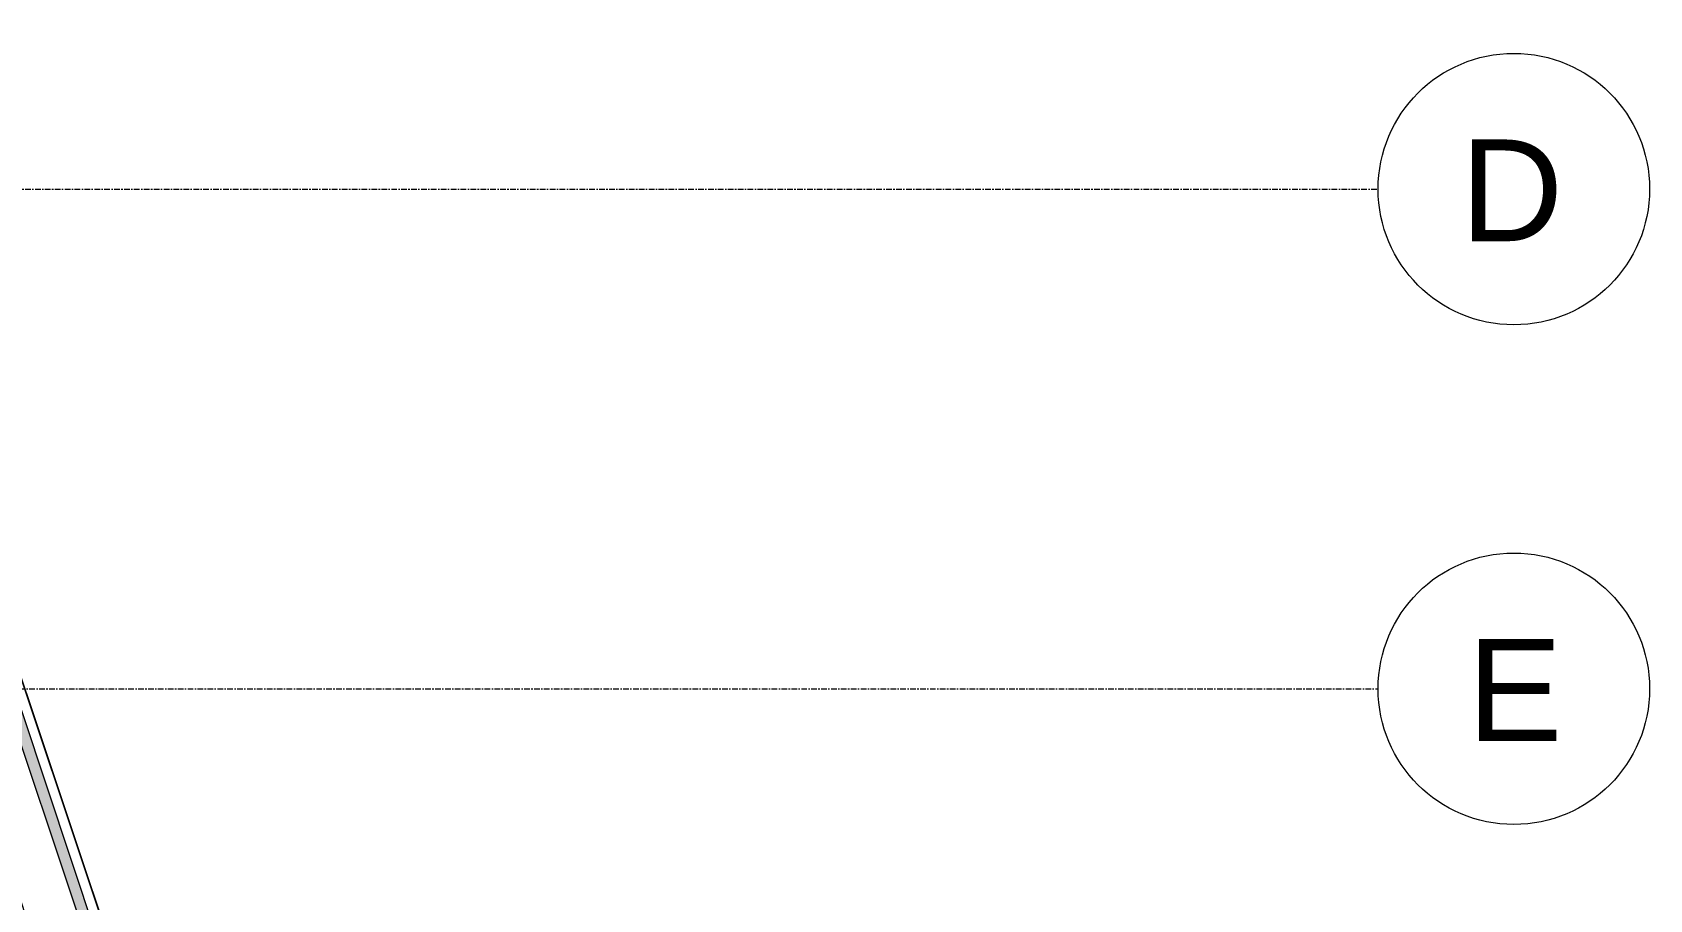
# Model space of a CAD drawing. Header units: inches. Extents: x 2468 to 4886, y -16 to 1381.
# Drawn here: x 4743.5 to 4886.5, y 517.3 to 594 of the extents above; entities that cross this region are included whole.
import ezdxf

# ---------------------------------------------------------------- set-up
doc = ezdxf.new("R2010")
doc.units = ezdxf.units.IN
doc.header["$MEASUREMENT"] = 0
doc.linetypes.add('Grid Line 1_2_', pattern=[0.875, 0.5, -0.125, 0.125, -0.125])
for name, color, linetype, lineweight in [('7200-WISCONSIN-AVE-6TH-FLOOR-031418_dwg', 8, 'Continuous', 9), ('A-GLAZ-CURT', 52, 'Continuous', 9), ('A-GLAZ-CWMG', 51, 'Continuous', 13), ('Bb-cor', 7, 'Continuous', 9), ('S-GRID', 1, 'Continuous', 9), ('S-GRID-IDEN', 1, 'Continuous', 9)]:
    doc.layers.add(name, color=color, linetype=linetype, lineweight=lineweight)
doc.styles.add('Swis721 Lt BT', font='swissl.ttf', dxfattribs={"height": 9})

# ---------------------------------------------------------------- blocks, each defined once
blk = doc.blocks.new('System Panel - Glazed-6292526-6TH FLOOR POWER _ SIGNAL')
at = {"layer": 'A-GLAZ-CURT'}
blk.add_hatch(color=7, dxfattribs=at).paths.add_polyline_path([(62.19, -0.5), (62.19, 0.5), (-62.19, 0.5), (-62.19, -0.5), (43.95, -0.5)], flags=0)
at = {"layer": 'A-GLAZ-CURT', "color": 8, "lineweight": 20}
for p, q in [((62.19, 0.5), (-62.19, 0.5)), ((-62.19, 0.5), (-62.19, -0.5)), ((62.19, -0.5), (62.19, 0.5)), ((-62.19, -0.5), (62.19, -0.5))]:
    blk.add_line(p, q, dxfattribs=at)
blk = doc.blocks.new('Rectangular Mullion - 2_ x 6_ rectangular-5910278-6TH FLOOR POWER _ SIGNAL')
at = {"layer": 'A-GLAZ-CWMG', "lineweight": 9}
for p, q in [((4762.86, 476.02), (4723.44, 593.98)), ((4756.93, 474.03), (4717.51, 592))]:
    blk.add_line(p, q, dxfattribs=at)
blk = doc.blocks.new('7200-WISCONSIN-AVE-6TH-FLOOR-031418_dwg-5450642-6TH FLOOR POWER _ SIGNAL')
at = {"layer": 'Bb-cor', "flags": 128}
blk.add_lwpolyline([(4763.52, 474.13), (4774.9, 440.1), (4763.52, 474.13), (4734.2, 561.86)], dxfattribs=at)
blk = doc.blocks.new('Grid - Grid Head - Circle-50561-6TH FLOOR POWER _ SIGNAL')
at = {"layer": 'S-GRID-IDEN'}
blk.add_circle((0, 0), 0.125, dxfattribs=at)

msp = doc.modelspace()

# ---------------------------------------------------------------- linework, layer by layer
at = {"layer": 'S-GRID', "linetype": 'Grid Line 1_2_'}
for p, q in [((2467.88, 580.12), (4862.49, 580.12)), ((2760.5, 535.94), (4862.49, 535.94))]:
    msp.add_line(p, q, dxfattribs=at)

# ---------------------------------------------------------------- block references
at = {"layer": '7200-WISCONSIN-AVE-6TH-FLOOR-031418_dwg', "color": 7}
msp.add_blockref('7200-WISCONSIN-AVE-6TH-FLOOR-031418_dwg-5450642-6TH FLOOR POWER _ SIGNAL', (0, 0), dxfattribs=at)
msp.add_blockref('7200-WISCONSIN-AVE-6TH-FLOOR-031418_dwg-5450642-6TH FLOOR POWER _ SIGNAL', (0, 0), dxfattribs=at)
msp.add_blockref('7200-WISCONSIN-AVE-6TH-FLOOR-031418_dwg-5450642-6TH FLOOR POWER _ SIGNAL', (0, 0), dxfattribs=at)
at = {"layer": 'A-GLAZ-CURT', "rotation": 288.4809150346402}
msp.add_blockref('System Panel - Glazed-6292526-6TH FLOOR POWER _ SIGNAL', (4741.84, 534.56), dxfattribs=at)
at = {"layer": 'A-GLAZ-CWMG', "lineweight": 9}
msp.add_blockref('Rectangular Mullion - 2_ x 6_ rectangular-5910278-6TH FLOOR POWER _ SIGNAL', (0, 0), dxfattribs=at)
at = {"layer": 'S-GRID-IDEN', "xscale": 95.99999999999994, "yscale": 95.99999999999994, "zscale": 95.99999999999994, "rotation": 269.9999999999994}
for p in [(4874.49, 580.12), (4874.49, 535.94)]:
    msp.add_blockref('Grid - Grid Head - Circle-50561-6TH FLOOR POWER _ SIGNAL', p, dxfattribs=at)

# ---------------------------------------------------------------- texts
at = {"layer": 'S-GRID-IDEN', "char_height": 9, "attachment_point": 1, "style": 'Swis721 Lt BT'}
for s, insert, width in [('D', (4869.77, 584.51), 10.908), ('E', (4870.39, 540.33), 9.393)]:
    msp.add_mtext(s, dxfattribs=dict(at, insert=insert, width=width))

doc.saveas('drawing.dxf')
